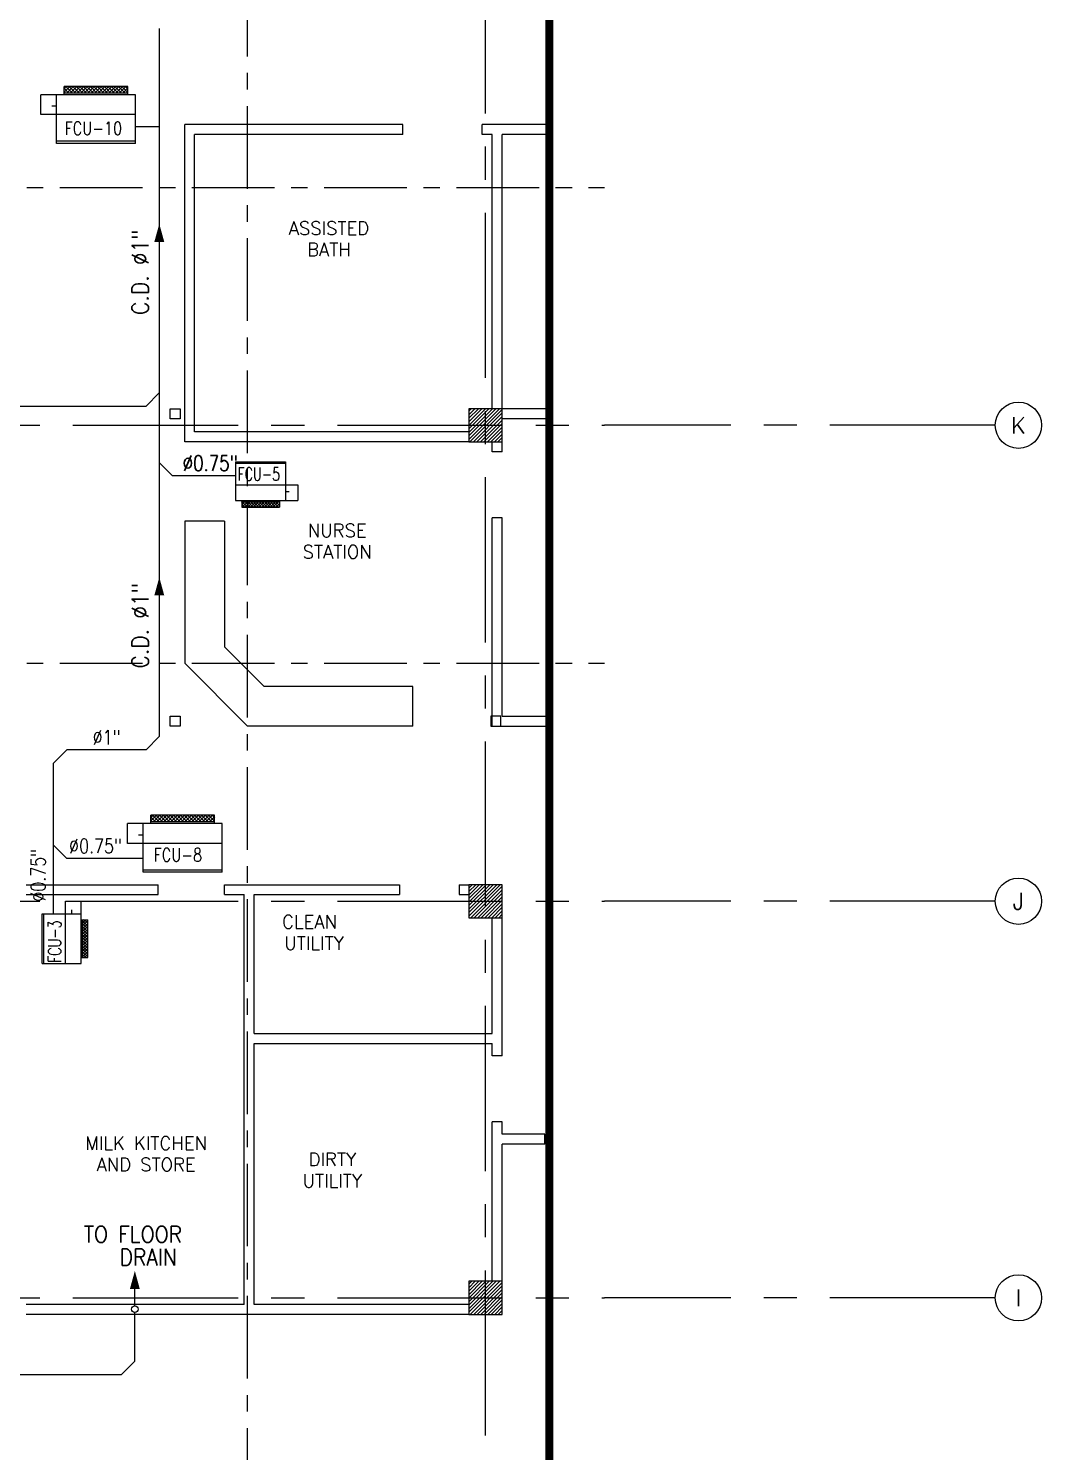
# Model space of a CAD drawing. Extents: x 417866242 to 417866633, y 43498034 to 43498122.
# Drawn here: x 417866617.29 to 417866632.62, y 43498069.33 to 43498090.86 of the extents above; entities that cross this region are included whole.
import ezdxf
from ezdxf.enums import TextEntityAlignment as Align

# ---------------------------------------------------------------- set-up
doc = ezdxf.new("R2010")
doc.units = 0
doc.header["$MEASUREMENT"] = 0
for name, pattern in [('CENTER', [2, 1.25, -0.25, 0.25, -0.25]), ('CENTER2', [1.125, 0.75, -0.125, 0.125, -0.125]), ('CENTERX2', [4, 2.5, -0.5, 0.5, -0.5])]:
    doc.linetypes.add(name, pattern=pattern)
doc.layers.get('0').update_dxf_attribs({"linetype": 'CONTINUOUS'})
for name, color, linetype in [('AC-CD', 6, 'CONTINUOUS'), ('AC-TEXT', 2, 'CONTINUOUS'), ('ALM', 11, 'CONTINUOUS'), ('AX-CR', 7, 'CONTINUOUS'), ('AX-TXT', 2, 'CONTINUOUS'), ('AXES', 11, 'CENTERX2'), ('AXES1', 11, 'CENTER'), ('COL', 11, 'CONTINUOUS'), ('COUNTER', 11, 'CONTINUOUS'), ('ELEV', 2, 'CONTINUOUS'), ('FCU', 6, 'CONTINUOUS'), ('HAT', 11, 'CONTINUOUS'), ('P-SOLIDWASTE', 6, 'CONTINUOUS'), ('RM-NAME', 11, 'CONTINUOUS'), ('TEXTN', 2, 'CONTINUOUS'), ('WALL', 11, 'CONTINUOUS')]:
    doc.layers.add(name, color=color, linetype=linetype)
doc.styles.add('ROMANS', font='ROMANS.shx', dxfattribs={"width": 0.6})

# ---------------------------------------------------------------- blocks, each defined once
blk = doc.blocks.new('A$C3A782592')
at = {"layer": 'COUNTER', "linetype": 'ByBlock'}
for p, q in [((0, 3100), (0, 951)), ((600, 3100), (0, 3100)), ((600, 3100), (600, 1200)), ((1200, 600), (600, 1200)), ((951, 0), (0, 951)), ((3450, 600), (1200, 600)), ((3450, 0), (3450, 600)), ((3450, 0), (951, 0))]:
    blk.add_line(p, q, dxfattribs=at)
blk = doc.blocks.new('COL50')
at = {"layer": 'COL'}
blk.add_lwpolyline([(-250, 250), (-250, -250), (250, -250), (250, 250)], close=True, dxfattribs=at)
blk = doc.blocks.new('*X27')
at = {"color": 0}
for p, q in [((80579, 149522), (81047, 149990)), ((80579, 149575), (80994, 149990)), ((80579, 149628), (80941, 149990)), ((80579, 149681), (80888, 149990)), ((80579, 149734), (80835, 149990)), ((80579, 149787), (80782, 149990)), ((80579, 149840), (80729, 149990)), ((80579, 149893), (80676, 149990)), ((80579, 149946), (80623, 149990)), ((80600, 149490), (81079, 149969)), ((80653, 149490), (81079, 149916)), ((80706, 149490), (81079, 149863)), ((80759, 149490), (81079, 149810)), ((80812, 149490), (81079, 149757)), ((80865, 149490), (81079, 149704)), ((80918, 149490), (81079, 149651)), ((80971, 149490), (81079, 149598)), ((81024, 149490), (81079, 149545)), ((81077, 149490), (81079, 149492))]:
    blk.add_line(p, q, dxfattribs=at)
blk = doc.blocks.new('*X26')
at = {"color": 0}
for p, q in [((80579, 155515), (81054, 155990)), ((80579, 155568), (81001, 155990)), ((80579, 155621), (80948, 155990)), ((80579, 155674), (80895, 155990)), ((80579, 155727), (80842, 155990)), ((80579, 155780), (80789, 155990)), ((80579, 155833), (80736, 155990)), ((80579, 155886), (80683, 155990)), ((80579, 155939), (80630, 155990)), ((80607, 155490), (81079, 155962)), ((80660, 155490), (81079, 155909)), ((80713, 155490), (81079, 155856)), ((80766, 155490), (81079, 155803)), ((80819, 155490), (81079, 155750)), ((80872, 155490), (81079, 155697)), ((80925, 155490), (81079, 155644)), ((80978, 155490), (81079, 155591)), ((81031, 155490), (81079, 155538))]:
    blk.add_line(p, q, dxfattribs=at)
blk = doc.blocks.new('*X25')
at = {"color": 0}
for p, q in [((80579, 162727), (81042, 163190)), ((80579, 162780), (80989, 163190)), ((80579, 162833), (80936, 163190)), ((80579, 162886), (80883, 163190)), ((80579, 162939), (80829, 163190)), ((80579, 162993), (80776, 163190)), ((80579, 163046), (80723, 163190)), ((80579, 163099), (80670, 163190)), ((80579, 163152), (80617, 163190)), ((80595, 162690), (81079, 163174)), ((80648, 162690), (81079, 163121)), ((80701, 162690), (81079, 163068)), ((80754, 162690), (81079, 163015)), ((80807, 162690), (81079, 162962)), ((80860, 162690), (81079, 162909)), ((80913, 162690), (81079, 162856)), ((80966, 162690), (81079, 162803)), ((81019, 162690), (81079, 162750)), ((81072, 162690), (81079, 162697))]:
    blk.add_line(p, q, dxfattribs=at)
blk = doc.blocks.new('AXR')
at = {"layer": 'AX-CR'}
blk.add_circle((350, 0), 350, dxfattribs=at)
at = {"layer": 'AX-TXT', "style": 'ROMANS'}
blk.add_attdef('AX', text='', height=250, dxfattribs=at).set_placement((350, 0), align=Align.MIDDLE)
blk = doc.blocks.new('RM1')
at = {"layer": 'RM-NAME', "style": 'ROMANS'}
for tag, p in [('ROOMNAME1', (0, 324)), ('ROOMNAME2', (0, 0))]:
    blk.add_attdef(tag, text='', height=200, dxfattribs=at).set_placement(p, align=Align.MIDDLE)
blk = doc.blocks.new('*X96')
at = {"color": 0}
for p, q in [((23912, -1650), (23966, -1596)), ((23912, -1597), (23913, -1596)), ((23919, -1696), (24019, -1596)), ((24023, -1696), (23923, -1596)), ((23972, -1696), (24072, -1596)), ((24076, -1696), (23976, -1596)), ((24025, -1696), (24125, -1596)), ((24129, -1696), (24029, -1596)), ((24078, -1696), (24178, -1596)), ((24182, -1696), (24082, -1596)), ((24131, -1696), (24231, -1596)), ((24235, -1696), (24135, -1596)), ((24184, -1696), (24284, -1596)), ((24288, -1696), (24188, -1596)), ((24237, -1696), (24337, -1596)), ((24341, -1696), (24241, -1596)), ((24290, -1696), (24390, -1596)), ((24394, -1696), (24294, -1596)), ((24343, -1696), (24443, -1596)), ((24447, -1696), (24347, -1596)), ((24396, -1696), (24496, -1596)), ((24500, -1696), (24400, -1596)), ((24449, -1696), (24549, -1596)), ((24553, -1696), (24453, -1596)), ((24502, -1696), (24602, -1596)), ((24606, -1696), (24506, -1596)), ((24624, -1660), (24559, -1596)), ((24624, -1607), (24612, -1596)), ((23970, -1696), (23912, -1638)), ((23917, -1696), (23912, -1691)), ((24555, -1696), (24624, -1628)), ((24608, -1696), (24624, -1681))]:
    blk.add_line(p, q, dxfattribs=at)
blk = doc.blocks.new('*X90')
at = {"color": 0}
for p, q in [((-750, 2538), (-672, 2616)), ((-750, 2591), (-725, 2616)), ((-660, 2516), (-750, 2606)), ((-719, 2516), (-619, 2616)), ((-607, 2516), (-707, 2616)), ((-666, 2516), (-566, 2616)), ((-554, 2516), (-654, 2616)), ((-613, 2516), (-513, 2616)), ((-501, 2516), (-601, 2616)), ((-560, 2516), (-460, 2616)), ((-448, 2516), (-548, 2616)), ((-507, 2516), (-407, 2616)), ((-394, 2516), (-494, 2616)), ((-454, 2516), (-354, 2616)), ((-341, 2516), (-441, 2616)), ((-401, 2516), (-301, 2616)), ((-288, 2516), (-388, 2616)), ((-348, 2516), (-248, 2616)), ((-235, 2516), (-335, 2616)), ((-295, 2516), (-195, 2616)), ((-182, 2516), (-282, 2616)), ((-242, 2516), (-142, 2616)), ((-129, 2516), (-229, 2616)), ((-189, 2516), (-89, 2616)), ((-76, 2516), (-176, 2616)), ((-136, 2516), (-36, 2616)), ((-23, 2516), (-123, 2616)), ((-83, 2516), (17, 2616)), ((30, 2516), (-70, 2616)), ((-30, 2516), (70, 2616)), ((83, 2516), (-17, 2616)), ((23, 2516), (123, 2616)), ((136, 2516), (36, 2616)), ((76, 2516), (176, 2616)), ((189, 2516), (89, 2616)), ((129, 2516), (215, 2601)), ((215, 2543), (142, 2616)), ((215, 2596), (195, 2616)), ((-713, 2516), (-750, 2553)), ((182, 2516), (215, 2548))]:
    blk.add_line(p, q, dxfattribs=at)
blk = doc.blocks.new('WAP16')
at = {"color": 6}
for p, q in [((-597, 0), (-597, -737)), ((-597, 0), (597, 0)), ((597, 0), (597, -737)), ((-597, -437), (597, -437)), ((-597, -737), (597, -737))]:
    blk.add_line(p, q, dxfattribs=at)
at = {"color": 3}
for p, q in [((-597, -32), (597, -32)), ((597, -437), (835, -437)), ((597, -562), (670, -562)), ((835, -437), (835, -737)), ((-482, -737), (-482, -862)), ((-482, -762), (482, -762)), ((482, -737), (482, -862)), ((597, -737), (835, -737)), ((-482, -862), (482, -862))]:
    blk.add_line(p, q, dxfattribs=at)
at = {"color": 11}
blk.add_blockref('*X90', (268, -3378), dxfattribs=at)

msp = doc.modelspace()

# ---------------------------------------------------------------- linework, layer by layer
at = {"layer": 'AC-CD'}
for p, q in [((417866619.272, 43498090.861), (417866619.272, 43498080.148)), ((417866618.912, 43498089.379), (417866619.272, 43498089.379)), ((417866619.072, 43498085.148), (417866619.272, 43498085.348)), ((417866613.499, 43498085.148), (417866619.072, 43498085.148)), ((417866619.472, 43498084.095), (417866619.272, 43498084.295)), ((417866620.427, 43498084.095), (417866619.472, 43498084.095)), ((417866619.072, 43498079.948), (417866619.272, 43498080.148)), ((417866617.671, 43498079.748), (417866617.871, 43498079.948)), ((417866619.072, 43498079.948), (417866617.871, 43498079.948)), ((417866617.671, 43498077.469), (417866617.671, 43498079.748)), ((417866617.871, 43498078.303), (417866617.671, 43498078.503)), ((417866619.029, 43498078.303), (417866617.871, 43498078.303)), ((417866618.902, 43498071.536), (417866618.902, 43498071.839)), ((417866618.902, 43498070.697), (417866618.902, 43498071.436)), ((417866618.702, 43498070.497), (417866618.902, 43498070.697)), ((417866601.301, 43498070.497), (417866618.702, 43498070.497))]:
    msp.add_line(p, q, dxfattribs=at)
msp.add_circle((417866618.902, 43498071.486), 0.05, dxfattribs=at)
at = {"layer": 'ALM', "linetype": 'ByBlock'}
for points in [[(417866619.436, 43498085.107), (417866619.586, 43498085.107), (417866619.586, 43498084.957), (417866619.436, 43498084.957)], [(417866619.436, 43498080.457), (417866619.586, 43498080.457), (417866619.586, 43498080.307), (417866619.436, 43498080.307)], [(417866624.436, 43498080.457), (417866624.286, 43498080.457), (417866624.286, 43498080.307), (417866624.436, 43498080.307)]]:
    msp.add_lwpolyline(points, close=True, dxfattribs=at)
at = {"layer": 'AXES'}
for p, q in [((417866624.206, 43498033.573), (417866624.206, 43498110.385)), ((417866557.966, 43498084.857), (417866626.006, 43498084.857)), ((417866631.917, 43498084.857), (417866626.006, 43498084.857)), ((417866557.966, 43498077.657), (417866626.006, 43498077.657)), ((417866631.917, 43498077.657), (417866626.006, 43498077.657)), ((417866557.966, 43498071.657), (417866626.006, 43498071.657)), ((417866631.917, 43498071.657), (417866626.006, 43498071.657))]:
    msp.add_line(p, q, dxfattribs=at)
at = {"layer": 'AXES1'}
for p, q in [((417866620.606, 43498040.437), (417866620.606, 43498099.257)), ((417866567.766, 43498088.457), (417866626.006, 43498088.457)), ((417866567.766, 43498081.257), (417866626.006, 43498081.257))]:
    msp.add_line(p, q, dxfattribs=at)
at = {"layer": 'ELEV', "linetype": 'CENTER2', "const_width": 0.12}
msp.add_lwpolyline([(417866625.17, 43498038.037), (417866625.17, 43498101.657)], dxfattribs=at)
at = {"layer": 'FCU', "color": 6}
for p, q in [((417866620.427, 43498084.307), (417866620.427, 43498083.718)), ((417866620.427, 43498084.307), (417866621.179, 43498084.307)), ((417866621.179, 43498084.307), (417866621.179, 43498083.718)), ((417866620.427, 43498083.958), (417866621.179, 43498083.958)), ((417866620.427, 43498083.718), (417866621.179, 43498083.718)), ((417866617.501, 43498077.469), (417866618.091, 43498077.469)), ((417866617.501, 43498076.717), (417866617.501, 43498077.469)), ((417866617.851, 43498076.717), (417866617.851, 43498077.469)), ((417866618.091, 43498076.717), (417866618.091, 43498077.469)), ((417866617.501, 43498076.717), (417866618.091, 43498076.717))]:
    msp.add_line(p, q, dxfattribs=at)
at = {"layer": 'FCU', "color": 3}
for p, q in [((417866620.427, 43498084.282), (417866621.179, 43498084.282)), ((417866621.179, 43498083.958), (417866621.37, 43498083.958)), ((417866621.37, 43498083.958), (417866621.37, 43498083.718)), ((417866620.518, 43498083.718), (417866620.518, 43498083.618)), ((417866621.088, 43498083.718), (417866621.088, 43498083.618)), ((417866621.179, 43498083.858), (417866621.238, 43498083.858)), ((417866621.179, 43498083.718), (417866621.37, 43498083.718)), ((417866620.518, 43498083.698), (417866621.088, 43498083.698)), ((417866620.518, 43498083.618), (417866621.088, 43498083.618)), ((417866617.851, 43498077.469), (417866617.851, 43498077.659)), ((417866617.851, 43498077.659), (417866618.091, 43498077.659)), ((417866617.951, 43498077.469), (417866617.951, 43498077.528)), ((417866618.091, 43498077.469), (417866618.091, 43498077.659)), ((417866617.527, 43498076.717), (417866617.527, 43498077.469)), ((417866618.091, 43498077.378), (417866618.191, 43498077.378)), ((417866618.111, 43498076.808), (417866618.111, 43498077.378)), ((417866618.191, 43498076.808), (417866618.191, 43498077.378)), ((417866618.091, 43498076.808), (417866618.191, 43498076.808))]:
    msp.add_line(p, q, dxfattribs=at)
at = {"layer": 'P-SOLIDWASTE'}
for points in [[(417866619.272, 43498087.905, 0, 0.15, 0), (417866619.272, 43498087.632, 0.15, 0.15, 0)], [(417866619.272, 43498082.557, 0, 0.15, 0), (417866619.272, 43498082.284, 0.15, 0.15, 0)], [(417866618.902, 43498072.064, 0, 0.15, 0), (417866618.902, 43498071.791, 0.15, 0.15, 0)]]:
    msp.add_lwpolyline(points, format="xyseb", dxfattribs=at)
at = {"layer": 'WALL'}
for p, q in [((417866619.656, 43498084.607), (417866619.656, 43498089.407)), ((417866622.956, 43498089.257), (417866622.956, 43498089.407)), ((417866624.156, 43498089.257), (417866624.156, 43498089.407)), ((417866619.806, 43498084.757), (417866619.806, 43498089.257)), ((417866624.306, 43498085.107), (417866624.306, 43498089.257)), ((417866624.306, 43498085.107), (417866624.306, 43498089.257)), ((417866624.456, 43498084.457), (417866624.456, 43498089.257)), ((417866624.306, 43498084.457), (417866624.306, 43498084.607)), ((417866624.306, 43498080.307), (417866624.306, 43498083.457)), ((417866624.456, 43498080.457), (417866624.456, 43498083.457)), ((417866624.306, 43498080.307), (417866625.17, 43498080.307)), ((417866624.456, 43498080.457), (417866625.17, 43498080.457)), ((417866617.256, 43498077.907), (417866619.256, 43498077.907)), ((417866619.256, 43498077.757), (417866619.256, 43498077.907)), ((417866620.256, 43498077.757), (417866620.256, 43498077.907)), ((417866620.256, 43498077.907), (417866622.906, 43498077.907)), ((417866622.906, 43498077.907), (417866622.906, 43498077.757)), ((417866623.806, 43498077.907), (417866623.806, 43498077.757)), ((417866623.806, 43498077.907), (417866623.806, 43498077.757)), ((417866623.806, 43498077.907), (417866623.956, 43498077.907)), ((417866617.256, 43498077.757), (417866619.256, 43498077.757)), ((417866620.256, 43498077.757), (417866620.556, 43498077.757)), ((417866620.556, 43498071.557), (417866620.556, 43498077.757)), ((417866620.706, 43498075.657), (417866620.706, 43498077.757)), ((417866620.706, 43498077.757), (417866622.906, 43498077.757)), ((417866623.806, 43498077.757), (417866623.956, 43498077.757)), ((417866624.307, 43498075.657), (417866624.307, 43498077.407)), ((417866624.456, 43498075.319), (417866624.456, 43498077.407)), ((417866620.706, 43498075.657), (417866624.307, 43498075.657)), ((417866623.098, 43498075.657), (417866624.307, 43498075.657)), ((417866620.706, 43498071.557), (417866620.706, 43498075.507)), ((417866620.706, 43498075.507), (417866624.307, 43498075.507)), ((417866623.098, 43498075.507), (417866624.307, 43498075.507)), ((417866624.307, 43498075.319), (417866624.307, 43498075.507)), ((417866624.307, 43498075.319), (417866624.307, 43498075.507)), ((417866624.307, 43498075.319), (417866624.307, 43498075.507)), ((417866624.307, 43498075.319), (417866624.307, 43498075.507)), ((417866624.456, 43498075.319), (417866624.307, 43498075.319)), ((417866624.456, 43498075.319), (417866624.307, 43498075.319)), ((417866624.456, 43498074.319), (417866624.307, 43498074.319)), ((417866624.307, 43498071.907), (417866624.307, 43498074.319)), ((417866624.307, 43498072.932), (417866624.307, 43498074.319)), ((417866624.456, 43498074.319), (417866624.307, 43498074.319)), ((417866624.307, 43498072.932), (417866624.307, 43498074.319)), ((417866624.307, 43498072.932), (417866624.307, 43498074.319)), ((417866624.456, 43498074.132), (417866624.456, 43498074.319)), ((417866624.456, 43498074.132), (417866624.456, 43498074.319)), ((417866624.456, 43498074.132), (417866624.456, 43498074.319)), ((417866624.456, 43498074.132), (417866624.456, 43498074.319)), ((417866625.106, 43498074.132), (417866624.456, 43498074.132)), ((417866625.106, 43498074.132), (417866624.456, 43498074.132)), ((417866625.106, 43498074.132), (417866624.456, 43498074.132)), ((417866625.106, 43498074.132), (417866624.456, 43498074.132)), ((417866625.106, 43498073.982), (417866625.106, 43498074.132)), ((417866625.106, 43498073.982), (417866625.106, 43498074.132)), ((417866625.106, 43498073.982), (417866625.106, 43498074.132)), ((417866625.106, 43498073.982), (417866625.106, 43498074.132)), ((417866624.456, 43498071.907), (417866624.456, 43498073.982)), ((417866624.456, 43498072.782), (417866624.456, 43498073.982)), ((417866625.106, 43498073.982), (417866624.456, 43498073.982)), ((417866625.106, 43498073.982), (417866624.456, 43498073.982)), ((417866625.106, 43498073.982), (417866624.456, 43498073.982)), ((417866624.456, 43498072.782), (417866624.456, 43498073.982)), ((417866624.456, 43498072.782), (417866624.456, 43498073.982)), ((417866625.106, 43498073.982), (417866624.456, 43498073.982)), ((417866620.556, 43498071.557), (417866617.256, 43498071.557)), ((417866623.956, 43498071.557), (417866620.706, 43498071.557)), ((417866623.956, 43498071.407), (417866617.256, 43498071.407))]:
    msp.add_line(p, q, dxfattribs=at)
at = {"layer": 'WALL', "linetype": 'ByBlock'}
for p, q in [((417866622.956, 43498089.407), (417866619.656, 43498089.407)), ((417866625.17, 43498089.407), (417866624.156, 43498089.407)), ((417866622.956, 43498089.257), (417866619.806, 43498089.257)), ((417866624.306, 43498089.257), (417866624.156, 43498089.257)), ((417866625.17, 43498089.257), (417866624.456, 43498089.257)), ((417866625.17, 43498085.107), (417866624.456, 43498085.107)), ((417866625.17, 43498084.957), (417866624.456, 43498084.957)), ((417866623.956, 43498084.607), (417866619.656, 43498084.607)), ((417866623.956, 43498084.757), (417866619.806, 43498084.757)), ((417866624.456, 43498084.457), (417866624.306, 43498084.457)), ((417866624.456, 43498084.457), (417866624.306, 43498084.457)), ((417866624.456, 43498083.457), (417866624.306, 43498083.457)), ((417866624.456, 43498083.457), (417866624.306, 43498083.457))]:
    msp.add_line(p, q, dxfattribs=at)

# ---------------------------------------------------------------- block references
at = {"layer": 'AXES', "xscale": 0.0009999871253967285, "yscale": 0.001000002026557922, "zscale": 0.001}
for p, values in [((417866631.917, 43498084.857), {'AX': 'K'}), ((417866631.917, 43498077.657), {'AX': 'J'}), ((417866631.917, 43498071.657), {'AX': 'I'})]:
    msp.add_blockref('AXR', p, dxfattribs=at).add_auto_attribs(values)
at = {"layer": 'COL', "xscale": 0.0009999871253967285, "yscale": 0.001000002026557922, "zscale": 0.001}
for p in [(417866624.206, 43498084.857), (417866624.206, 43498077.657), (417866624.206, 43498071.657)]:
    msp.add_blockref('COL50', p, dxfattribs=at)
at = {"layer": 'COUNTER', "linetype": 'ByBlock', "xscale": 0.0009999871253967285, "yscale": 0.001000002026557922, "zscale": 0.001}
msp.add_blockref('A$C3A782592', (417866619.656, 43498080.307), dxfattribs=at)
at = {"layer": 'FCU', "linetype": 'ByBlock', "xscale": 0.0009999871253967285, "yscale": 0.001000002026557922, "zscale": 0.001, "rotation": 180}
for p in [(417866618.315, 43498089.122), (417866619.626, 43498078.095)]:
    msp.add_blockref('WAP16', p, dxfattribs=at)
at = {"layer": 'FCU', "color": 11, "xscale": 0.000800013542175293, "yscale": 0.0007999986410140991, "zscale": 0.0008}
msp.add_blockref('*X96', (417866601.389, 43498084.974), dxfattribs=at)
at = {"layer": 'FCU', "color": 11, "xscale": 0.0007999986410140991, "yscale": 0.0007999986410140991, "zscale": 0.0008, "rotation": 90}
msp.add_blockref('*X96', (417866616.834, 43498057.679), dxfattribs=at)
at = {"layer": 'HAT', "xscale": 0.0009999871253967285, "yscale": 0.001000002026557922, "zscale": 0.001}
for name in ['*X25', '*X26', '*X27']:
    msp.add_blockref(name, (417866543.376, 43497921.917), dxfattribs=at)
at = {"layer": 'RM-NAME'}
ref = msp.add_blockref('RM1', (417866621.838, 43498087.517), dxfattribs=dict(at, xscale=0.0009999871253967285, yscale=0.001000002026557922, zscale=0.001))
ref.add_attrib('ROOMNAME2', 'BATH', dxfattribs={"height": 0.2, "style": 'ROMANS'}).set_placement((417866621.838, 43498087.517), align=Align.MIDDLE)
ref.add_attrib('ROOMNAME1', 'ASSISTED', dxfattribs={"height": 0.2, "style": 'ROMANS'}).set_placement((417866621.838, 43498087.84), align=Align.MIDDLE)
ref = msp.add_blockref('RM1', (417866621.838, 43498087.517), dxfattribs=dict(at, xscale=0.0009999871253967285, yscale=0.001000002026557922, zscale=0.001))
ref.add_attrib('ROOMNAME2', 'BATH', dxfattribs={"height": 0.2, "style": 'ROMANS'}).set_placement((417866621.838, 43498087.517), align=Align.MIDDLE)
ref.add_attrib('ROOMNAME1', 'ASSISTED', dxfattribs={"height": 0.2, "style": 'ROMANS'}).set_placement((417866621.838, 43498087.84), align=Align.MIDDLE)
ref = msp.add_blockref('RM1', (417866621.964, 43498082.942), dxfattribs=dict(at, xscale=0.0009999871253967285, yscale=0.001000002026557922, zscale=0.001))
ref.add_attrib('ROOMNAME2', 'STATION', dxfattribs={"height": 0.2, "style": 'ROMANS'}).set_placement((417866621.964, 43498082.942), align=Align.MIDDLE)
ref.add_attrib('ROOMNAME1', 'NURSE', dxfattribs={"height": 0.2, "style": 'ROMANS'}).set_placement((417866621.964, 43498083.266), align=Align.MIDDLE)
ref = msp.add_blockref('RM1', (417866621.964, 43498082.942), dxfattribs=dict(at, xscale=0.0009999871253967285, yscale=0.001000002026557922, zscale=0.001))
ref.add_attrib('ROOMNAME2', 'STATION', dxfattribs={"height": 0.2, "style": 'ROMANS'}).set_placement((417866621.964, 43498082.942), align=Align.MIDDLE)
ref.add_attrib('ROOMNAME1', 'NURSE', dxfattribs={"height": 0.2, "style": 'ROMANS'}).set_placement((417866621.964, 43498083.266), align=Align.MIDDLE)
ref = msp.add_blockref('RM1', (417866621.613, 43498077.023), dxfattribs=dict(at, xscale=-0.0009999871253967285, yscale=0.001000002026557922, zscale=0.001))
ref.add_attrib('ROOMNAME2', 'UTILITY', dxfattribs={"height": 0.2, "style": 'ROMANS'}).set_placement((417866621.613, 43498077.023), align=Align.MIDDLE)
ref.add_attrib('ROOMNAME1', 'CLEAN ', dxfattribs={"height": 0.2, "style": 'ROMANS'}).set_placement((417866621.613, 43498077.347), align=Align.MIDDLE)
ref = msp.add_blockref('RM1', (417866621.613, 43498077.023), dxfattribs=dict(at, xscale=-0.0009999871253967285, yscale=0.001000002026557922, zscale=0.001))
ref.add_attrib('ROOMNAME2', 'UTILITY', dxfattribs={"height": 0.2, "style": 'ROMANS'}).set_placement((417866621.613, 43498077.023), align=Align.MIDDLE)
ref.add_attrib('ROOMNAME1', 'CLEAN ', dxfattribs={"height": 0.2, "style": 'ROMANS'}).set_placement((417866621.613, 43498077.347), align=Align.MIDDLE)
ref = msp.add_blockref('RM1', (417866619.073, 43498073.673), dxfattribs=dict(at, xscale=0.0009999871253967285, yscale=0.001000002026557922, zscale=0.001))
ref.add_attrib('ROOMNAME2', 'AND STORE', dxfattribs={"height": 0.2, "style": 'ROMANS'}).set_placement((417866619.073, 43498073.673), align=Align.MIDDLE)
ref.add_attrib('ROOMNAME1', 'MILK KITCHEN', dxfattribs={"height": 0.2, "style": 'ROMANS'}).set_placement((417866619.073, 43498073.996), align=Align.MIDDLE)
ref = msp.add_blockref('RM1', (417866619.073, 43498073.673), dxfattribs=dict(at, xscale=0.0009999871253967285, yscale=0.001000002026557922, zscale=0.001))
ref.add_attrib('ROOMNAME2', 'AND STORE', dxfattribs={"height": 0.2, "style": 'ROMANS'}).set_placement((417866619.073, 43498073.673), align=Align.MIDDLE)
ref.add_attrib('ROOMNAME1', 'MILK KITCHEN', dxfattribs={"height": 0.2, "style": 'ROMANS'}).set_placement((417866619.073, 43498073.996), align=Align.MIDDLE)
ref = msp.add_blockref('RM1', (417866621.889, 43498073.428), dxfattribs=dict(at, xscale=-0.0009999871253967285, yscale=0.001000002026557922, zscale=0.001))
ref.add_attrib('ROOMNAME2', 'UTILITY', dxfattribs={"height": 0.2, "style": 'ROMANS'}).set_placement((417866621.889, 43498073.428), align=Align.MIDDLE)
ref.add_attrib('ROOMNAME1', 'DIRTY', dxfattribs={"height": 0.2, "style": 'ROMANS'}).set_placement((417866621.889, 43498073.752), align=Align.MIDDLE)
ref = msp.add_blockref('RM1', (417866621.889, 43498073.428), dxfattribs=dict(at, xscale=-0.0009999871253967285, yscale=0.001000002026557922, zscale=0.001))
ref.add_attrib('ROOMNAME2', 'UTILITY', dxfattribs={"height": 0.2, "style": 'ROMANS'}).set_placement((417866621.889, 43498073.428), align=Align.MIDDLE)
ref.add_attrib('ROOMNAME1', 'DIRTY', dxfattribs={"height": 0.2, "style": 'ROMANS'}).set_placement((417866621.889, 43498073.752), align=Align.MIDDLE)

# ---------------------------------------------------------------- texts
at = {"layer": 'AC-TEXT', "style": 'ROMANS'}
for s, height, width, p in [('C.D. %%c1"', 0.25, 0.9, (417866618.983, 43498087.173)), ('C.D. %%c1"', 0.25, 0.9, (417866618.983, 43498081.824)), (' %%c0.75"', 0.22, 0.8, (417866617.44, 43498077.99))]:
    msp.add_text(s, height=height, rotation=90, dxfattribs=dict(at, width=width)).set_placement(p, align=Align.MIDDLE)
at = {"layer": 'AC-TEXT', "style": 'ROMANS', "width": 0.8}
for s, height, p in [(' %%c0.75"', 0.23, (417866619.981, 43498084.284)), (' %%c1"', 0.22, (417866618.415, 43498080.137)), (' %%c0.75"', 0.22, (417866618.247, 43498078.492))]:
    msp.add_text(s, height=height, dxfattribs=at).set_placement(p, align=Align.MIDDLE)
at = {"layer": 'AC-TEXT', "style": 'ROMANS', "width": 0.9}
for s, p in [('TO FLOOR ', (417866618.131, 43498072.493)), ('DRAIN', (417866618.673, 43498072.147))]:
    msp.add_text(s, height=0.25, dxfattribs=at).set_placement(p)
at = {"layer": 'TEXTN', "style": 'ROMANS'}
for s, width, p in [('FCU-10', 0.8, (417866617.839, 43498089.25)), ('FCU-5', 0.7, (417866620.456, 43498084.02)), ('FCU-8', 0.8, (417866619.186, 43498078.259))]:
    msp.add_text(s, height=0.2, dxfattribs=dict(at, width=width)).set_placement(p)
at = {"layer": 'TEXTN', "style": 'ROMANS', "width": 0.7}
msp.add_text('FCU-3', height=0.2, rotation=90, dxfattribs=at).set_placement((417866617.789, 43498076.725))

doc.saveas('drawing.dxf')
